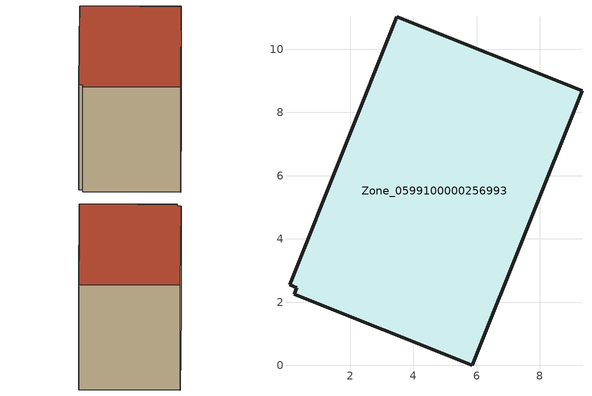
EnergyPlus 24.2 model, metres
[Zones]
Zone_0599100000256993
 floor ground (C_G): 0.31,2.46 0.08,2.55 3.48,11.03 9.33,8.69 5.86,0 0.23,2.25 z0.43
 wall outside (C_F): 5.86,0 9.33,8.69 3.48,11.03 0.08,2.55 0.31,2.46 0.23,2.25 5.86,0 z0.43:8.12
 roof outside (C_R): 0.31,2.46 0.23,2.25 5.86,0 9.33,8.69 3.48,11.03 0.08,2.55 z8.12
[BUILDING]
Pand.0599100000256993: North Axis=0; Terrain=City; Loads Convergence Tolerance Value=0.04; Temperature Convergence Tolerance Value=0.4; Solar Distribution=FullExterior; Maximum Number of Warmup Days=25; Minimum Number of Warmup Days=1
[Site:Location]
Rotterdam.The.Hague.AP_ZH_NLD Design_Conditions: Latitude=51.96; Longitude=4.45; Time Zone=1; Elevation=-4.5
[SITE:GROUNDTEMPERATURE:BUILDINGSURFACE]
18, 18, 18, 18, 18, 18, 18, 18, 18, 18, 18, 18
[MATERIAL] Thermal Absorptance=0.9; Solar Absorptance=0.7; Visible Absorptance=0.7
Name | Roughness | Thickness | Conductivity | Density | Specific Heat
G.TC.1965-1974 | MediumSmooth | 0.15 | 0.882353 | 540 | 1210
F.TC.1965-1974 | Rough | 0.3 | 0.697674 | 1920 | 840
R.TC.1965-1974 | MediumRough | 0.2 | 0.232558 | 1500 | 1000
[CONSTRUCTION]
C_G: G.TC.1965-1974
C_F: F.TC.1965-1974
C_R: R.TC.1965-1974
[ZONE]
Zone_0599100000256993: Type=1; Multiplier=1; Ceiling Height=Autocalculate; Volume=Autocalculate; Floor Area=autocalculate; Part of Total Floor Area=Yes
[ZONEINFILTRATION:DESIGNFLOWRATE]
Infil_Zone_0599100000256993: Zone or ZoneList or Space or SpaceList=Zone_0599100000256993; Schedule=AlwaysOn; Design Flow Rate Calculation Method=Flow/Area; Flow Rate per Floor Area=0.003; Constant Term Coefficient=1; Temperature Term Coefficient=0; Velocity Term Coefficient=0; Velocity Squared Term Coefficient=0
[HVACTEMPLATE:ZONE:IDEALLOADSAIRSYSTEM]
Zone_0599100000256993: Maximum Heating Supply Air Temperature=50; Minimum Cooling Supply Air Temperature=13; Maximum Heating Supply Air Humidity Ratio=0.0156; Minimum Cooling Supply Air Humidity Ratio=0.0077; Heating Limit=NoLimit; Cooling Limit=NoLimit; Dehumidification Control Type=ConstantSensibleHeatRatio; Cooling Sensible Heat Ratio=0.7; Dehumidification Setpoint=60; Humidification Control Type=None; Humidification Setpoint=30; Outdoor Air Method=None; Outdoor Air Flow Rate per Person=0.00944; Outdoor Air Flow Rate per Zone Floor Area=0; Outdoor Air Flow Rate per Zone=0; Demand Controlled Ventilation Type=None; Outdoor Air Economizer Type=NoEconomizer; Heat Recovery Type=None; Sensible Heat Recovery Effectiveness=0.7; Latent Heat Recovery Effectiveness=0.65
[ZONECONTROL:THERMOSTAT]
ThermostatControl_Zone_0599100000256993: Zone or ZoneList=Zone_0599100000256993; Control Type Schedule=DualSetpointControlType; Control 1=Thermostat_Zone_0599100000256993; Temperature Difference Between Cutout And Setpoint=0
[THERMOSTATSETPOINT:DUALSETPOINT]
Thermostat_Zone_0599100000256993: Heating Setpoint Temperature Schedule=HeatingSetpoint_Zone_0599100000256993; Cooling Setpoint Temperature Schedule=CoolingSetpoint_Zone_0599100000256993
[SCHEDULE:COMPACT]
HeatingSetpoint_Zone_0599100000256993: Through: 12/31, For: AllDays, Until: 24:00, 21
CoolingSetpoint_Zone_0599100000256993: Through: 12/31, For: AllDays, Until: 24:00, 24
DualSetpointControlType: Through: 12/31, For: AllDays, Until: 24:00, 4
AlwaysOn: Through: 12/31, For: AllDays, Until: 24:00, 1
